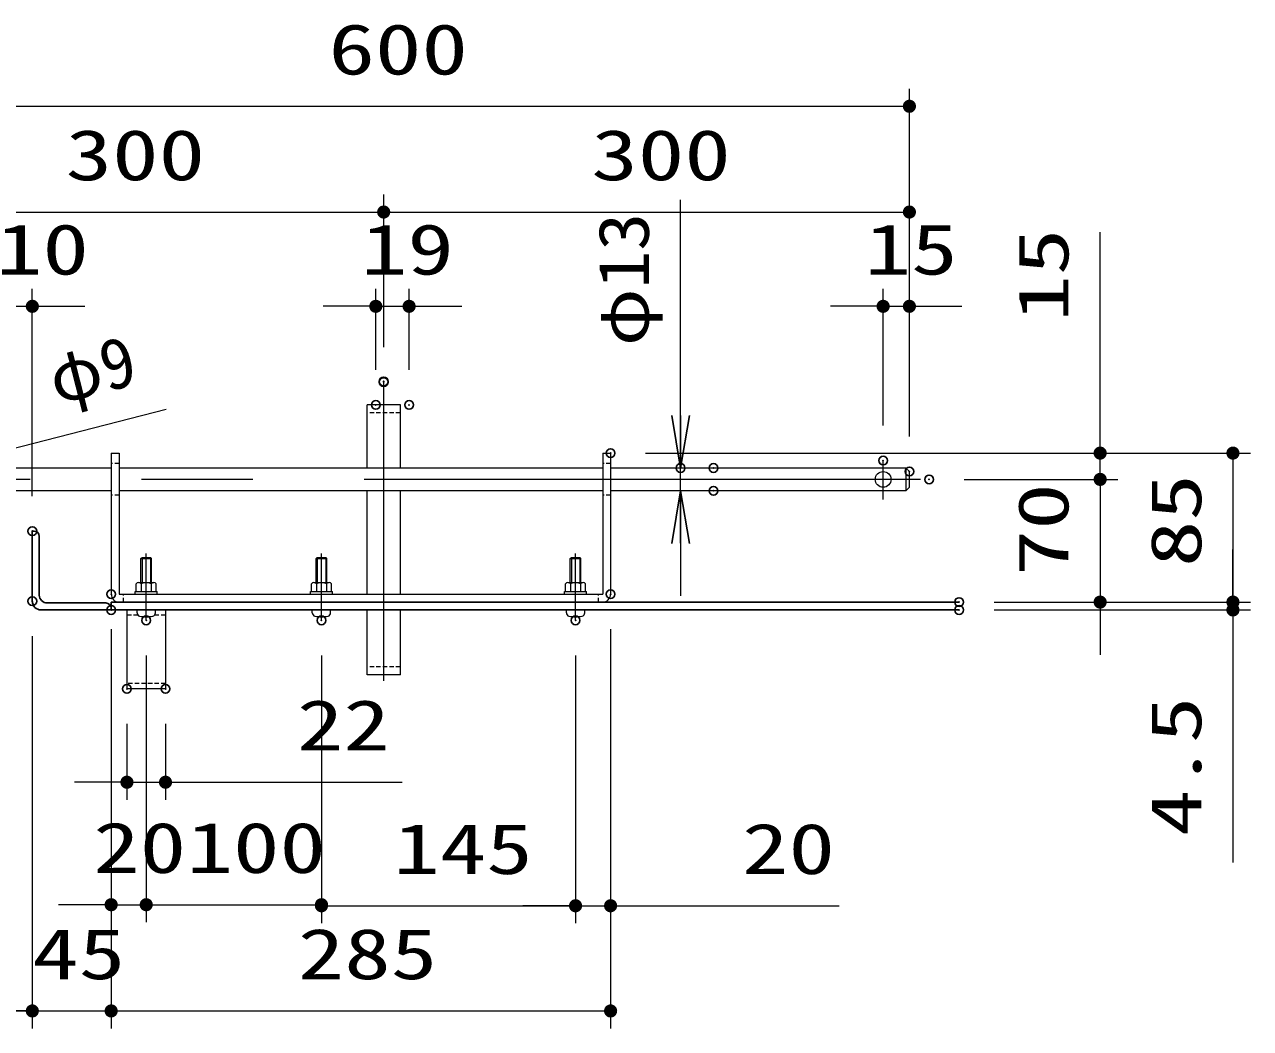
# Model space of a CAD drawing. Units: millimetres, scale not verified, with parts at other scales. Extents: x -5249 to 5251, y -3712 to 3712.
# Drawn here: x -2058 to -658, y -2537 to -1391 of the extents above; entities that cross this region are included whole.
import ezdxf
from ezdxf.enums import TextEntityAlignment as Align

# ---------------------------------------------------------------- set-up
doc = ezdxf.new("R2010")
doc.units = ezdxf.units.MM
doc.header["$LTSCALE"] = 20
doc.header["$PDMODE"] = 32
doc.header["$PDSIZE"] = 10
doc.linetypes.add('USER1', pattern=[0.375, 0.25, -0.125])
doc.linetypes.add('USER2', pattern=[50.8, 31.75, -6.35, 6.35, -6.35])
for name, color, linetype, lineweight in [('0-2_D-STR1', 1, 'Continuous', 25), ('0-4_0', 7, 'Continuous', 25), ('0-5_D-STR-DIM', 7, 'Continuous', 13), ('0-9_D-BMK', 2, 'Continuous', 13), ('0-B_D-STR3', 3, 'Continuous', 13)]:
    doc.layers.add(name, color=color, linetype=linetype, lineweight=lineweight)
doc.layers.add('0-6_Defpoints', color=7, linetype='Continuous')
doc.styles.add('ＭＳ ゴシック', font='')
doc.styles.get('ＭＳ ゴシック').set_extended_font_data('MS Gothic')

# ---------------------------------------------------------------- blocks, each defined once
blk = doc.blocks.new('_DotSmall')
at = {"layer": '0-4_0'}
for points in [[(0, 0), (-2.5, 0), (-2.48, 0.313)], [(0, 0), (-2.48, -0.313), (-2.5, 0)], [(0, 0), (-2.48, 0.313), (-2.421, 0.622)], [(0, 0), (-2.421, -0.622), (-2.48, -0.313)], [(0, 0), (-2.421, 0.622), (-2.324, 0.92)], [(0, 0), (-2.324, -0.92), (-2.421, -0.622)], [(0, 0), (-2.324, 0.92), (-2.191, 1.204)], [(0, 0), (-2.191, -1.204), (-2.324, -0.92)], [(0, 0), (-2.191, 1.204), (-2.023, 1.469)], [(0, 0), (-2.023, -1.469), (-2.191, -1.204)], [(0, 0), (-2.023, 1.469), (-1.822, 1.711)], [(0, 0), (-1.822, -1.711), (-2.023, -1.469)], [(0, 0), (-1.822, 1.711), (-1.594, 1.926)], [(0, 0), (-1.594, -1.926), (-1.822, -1.711)], [(0, 0), (-1.594, 1.926), (-1.34, 2.111)], [(0, 0), (-1.34, -2.111), (-1.594, -1.926)], [(0, 0), (-1.34, 2.111), (-1.064, 2.262)], [(0, 0), (-1.064, -2.262), (-1.34, -2.111)], [(0, 0), (-1.064, 2.262), (-0.773, 2.378)], [(0, 0), (-0.773, -2.378), (-1.064, -2.262)], [(0, 0), (-0.773, 2.378), (-0.468, 2.456)], [(0, 0), (-0.468, -2.456), (-0.773, -2.378)], [(0, 0), (-0.468, 2.456), (-0.157, 2.495)], [(0, 0), (-0.157, -2.495), (-0.468, -2.456)], [(0, 0), (-0.157, 2.495), (0.157, 2.495)], [(0, 0), (0.157, -2.495), (-0.157, -2.495)], [(0, 0), (0.157, 2.495), (0.468, 2.456)], [(0, 0), (0.468, 2.456), (0.773, 2.378)], [(0, 0), (0.773, 2.378), (1.064, 2.262)], [(0, 0), (1.064, 2.262), (1.34, 2.111)], [(0, 0), (1.34, 2.111), (1.594, 1.926)], [(0, 0), (1.594, 1.926), (1.822, 1.711)], [(0, 0), (1.822, 1.711), (2.023, 1.469)], [(0, 0), (2.023, 1.469), (2.191, 1.204)], [(0, 0), (2.191, 1.204), (2.324, 0.92)], [(0, 0), (2.324, 0.92), (2.421, 0.622)], [(0, 0), (2.421, 0.622), (2.48, 0.313)], [(0, 0), (2.48, 0.313), (2.5, 0)], [(0, 0), (0.468, -2.456), (0.157, -2.495)], [(0, 0), (0.773, -2.378), (0.468, -2.456)], [(0, 0), (1.064, -2.262), (0.773, -2.378)], [(0, 0), (1.34, -2.111), (1.064, -2.262)], [(0, 0), (1.594, -1.926), (1.34, -2.111)], [(0, 0), (1.822, -1.711), (1.594, -1.926)], [(0, 0), (2.023, -1.469), (1.822, -1.711)], [(0, 0), (2.191, -1.204), (2.023, -1.469)], [(0, 0), (2.324, -0.92), (2.191, -1.204)], [(0, 0), (2.421, -0.622), (2.324, -0.92)], [(0, 0), (2.48, -0.313), (2.421, -0.622)], [(0, 0), (2.5, 0), (2.48, -0.313)]]:
    blk.add_solid(points, dxfattribs=at)
blk = doc.blocks.new('DARROWS')
at = {"layer": '0-4_0'}
blk.add_line((0, 0), (-19.982, 0), dxfattribs=at)
blk.add_lwpolyline([(-20, -3.333), (0, 0), (-20, 3.333)], dxfattribs=at)

msp = doc.modelspace()

# ---------------------------------------------------------------- linework, layer by layer
at = {"layer": '0-2_D-STR1'}
for p, q in [((-2040.77, -1975.43), (-2040.77, -2042.43)), ((-2031.77, -2051.43), (-1964.77, -2051.43)), ((-991.05, -2050.43), (-1958.77, -2050.43)), ((-1958.77, -2059.43), (-1958.77, -2050.43)), ((-991.05, -2059.43), (-1958.77, -2059.43))]:
    msp.add_line(p, q, dxfattribs=at)
for points in [[(-2048.77, -2049.43), (-2048.77, -1969.43), (-2046.77, -1969.43)], [(-1958.77, -2057.43), (-1958.77, -2059.43), (-2038.77, -2059.43)]]:
    msp.add_lwpolyline(points, dxfattribs=at)
for centre, radius, start, end in [((-2046.77, -1975.43), 6, 0, 90), ((-2031.77, -2042.43), 9, 180, 270), ((-2038.77, -2049.43), 10, 180, 270), ((-1964.77, -2057.43), 6, 0, 90)]:
    msp.add_arc(centre, radius, start, end, dxfattribs=at)
at = {"layer": '0-5_D-STR-DIM'}
for p, q in [((-1047.74, -1861.43), (-1047.74, -1464.66)), ((-2247.74, -1484.66), (-1047.74, -1484.66)), ((-1647.74, -1759.36), (-1647.74, -1585.34)), ((-1647.74, -1758.61), (-1647.74, -1585.34)), ((-1308.89, -1837.43), (-1308.89, -1591.43)), ((-1047.74, -1861.43), (-1047.74, -1585.34)), ((-2247.74, -1605.34), (-1647.74, -1605.34)), ((-1647.74, -1605.34), (-1047.74, -1605.34)), ((-830.03, -1880.43), (-830.03, -1628.43)), ((-2048.77, -1929.43), (-2048.77, -1692.93)), ((-1656.74, -1785.43), (-1656.74, -1692.93)), ((-1618.74, -1785.43), (-1618.74, -1692.93)), ((-1077.74, -1848.97), (-1077.74, -1692.93)), ((-1047.74, -1861.43), (-1047.74, -1692.93)), ((-2068.77, -1712.93), (-2048.77, -1712.93)), ((-2048.77, -1712.93), (-1988.77, -1712.93)), ((-1656.74, -1712.93), (-1716.74, -1712.93)), ((-1656.74, -1712.93), (-1618.74, -1712.93)), ((-1618.74, -1712.93), (-1558.74, -1712.93)), ((-1077.74, -1712.93), (-1137.74, -1712.93)), ((-1077.74, -1712.93), (-1047.74, -1712.93)), ((-1047.74, -1712.93), (-987.74, -1712.93)), ((-1896.13, -1830.66), (-2140.9, -1893.32)), ((-830.03, -1910.43), (-830.03, -1850.43)), ((-1348.77, -1880.43), (-810.03, -1880.43)), ((-1348.77, -1880.43), (-658.47, -1880.43)), ((-830.03, -1910.43), (-830.03, -1880.43)), ((-678.47, -1880.43), (-678.47, -2050.43)), ((-1311.39, -1897.43), (-1348.89, -1897.43)), ((-1308.89, -1923.43), (-1308.89, -1897.43)), ((-985.2, -1910.43), (-810.03, -1910.43)), ((-985.2, -1910.43), (-810.03, -1910.43)), ((-830.03, -1910.43), (-830.03, -1970.43)), ((-830.03, -1910.43), (-830.03, -2050.43)), ((-1311.39, -1923.43), (-1348.89, -1923.43)), ((-1308.89, -1983.43), (-1308.89, -2043.43)), ((-678.47, -2050.43), (-678.47, -1990.43)), ((-951.05, -2050.43), (-810.03, -2050.43)), ((-951.05, -2050.43), (-658.47, -2050.43)), ((-951.05, -2050.43), (-658.47, -2050.43)), ((-830.03, -2050.43), (-830.03, -2110.43)), ((-678.47, -2050.43), (-678.47, -2059.43)), ((-951.05, -2059.43), (-658.47, -2059.43)), ((-678.47, -2059.43), (-678.47, -2347.43)), ((-1958.77, -2081.43), (-1958.77, -2536.98)), ((-1958.77, -2081.43), (-1958.77, -2415.76)), ((-1388.77, -2081.43), (-1388.77, -2536.98)), ((-1388.77, -2081.43), (-1388.77, -2416.96)), ((-2048.77, -2089.43), (-2048.77, -2536.98)), ((-1958.77, -2099.43), (-1958.77, -2536.98)), ((-1918.77, -2111.25), (-1918.77, -2415.76)), ((-1918.77, -2111.25), (-1918.77, -2415.76)), ((-1718.77, -2111.25), (-1718.77, -2415.76)), ((-1718.77, -2111.25), (-1718.77, -2416.96)), ((-1428.77, -2111.25), (-1428.77, -2416.96)), ((-1428.77, -2111.25), (-1428.77, -2416.96)), ((-1940.77, -2189.43), (-1940.77, -2275.99)), ((-1896.77, -2189.43), (-1896.77, -2275.99)), ((-1940.77, -2255.99), (-2000.77, -2255.99)), ((-1940.77, -2255.99), (-1896.77, -2255.99)), ((-1896.77, -2255.99), (-1626.77, -2255.99)), ((-1958.77, -2395.76), (-2018.77, -2395.76)), ((-1958.77, -2395.76), (-1918.77, -2395.76)), ((-1918.77, -2395.76), (-1858.77, -2395.76)), ((-1918.77, -2395.76), (-1718.77, -2395.76)), ((-1718.77, -2396.96), (-1428.77, -2396.96)), ((-1428.77, -2396.96), (-1488.77, -2396.96)), ((-1428.77, -2396.96), (-1388.77, -2396.96)), ((-1388.77, -2396.96), (-1127.77, -2396.96)), ((-2048.77, -2516.98), (-2108.77, -2516.98)), ((-2068.86, -2516.98), (-2008.86, -2516.98)), ((-2048.77, -2516.98), (-1958.77, -2516.98)), ((-1958.77, -2516.98), (-1898.77, -2516.98)), ((-1958.77, -2516.98), (-1388.77, -2516.98))]:
    msp.add_line(p, q, dxfattribs=at)
at = {"layer": '0-6_Defpoints'}
for p in [(-1047.74, -1484.66), (-1647.74, -1605.34), (-1047.74, -1605.34), (-2048.77, -1712.93), (-1618.74, -1712.93), (-1047.74, -1712.93), (-1647.74, -1798.61), (-1647.74, -1799.36), (-1656.74, -1825.43), (-1618.74, -1825.43), (-1388.77, -1880.43), (-1077.74, -1888.97), (-1308.89, -1897.43), (-1271.39, -1897.43), (-1047.74, -1901.43), (-1025.2, -1910.43), (-830.03, -1910.43), (-1271.39, -1923.43), (-2048.77, -1969.43), (-1958.77, -2041.43), (-1388.77, -2041.43), (-2048.77, -2049.43), (-1958.77, -2059.43), (-991.05, -2050.43), (-991.05, -2059.43), (-830.03, -2050.43), (-678.47, -2050.43), (-678.47, -2059.43), (-1918.77, -2071.25), (-1718.77, -2071.25), (-1428.77, -2071.25), (-1940.77, -2149.43), (-1896.77, -2149.43), (-1896.77, -2255.99), (-1918.77, -2395.76), (-1718.77, -2395.76), (-1428.77, -2396.96), (-1388.77, -2396.96), (-1958.77, -2516.98), (-1388.77, -2516.98)]:
    msp.add_point(p, dxfattribs=at)
at = {"layer": '0-9_D-BMK', "linetype": 'USER2'}
for p, q in [((-1647.74, -2140.38), (-1647.74, -1798.61)), ((-1077.74, -1933.41), (-1077.74, -1888.97)), ((-1035.2, -1910.43), (-2258.14, -1910.43)), ((-1918.77, -2071.25), (-1918.77, -1994.84)), ((-1718.77, -2071.25), (-1718.77, -1995.01)), ((-1428.77, -2071.25), (-1428.77, -1995))]:
    msp.add_line(p, q, dxfattribs=at)
at = {"layer": '0-B_D-STR3'}
for p, q in [((-1628.74, -1825.43), (-1666.74, -1825.43)), ((-1666.74, -1897.43), (-1666.74, -1825.43)), ((-1628.74, -1897.43), (-1628.74, -1825.43)), ((-1958.77, -1880.43), (-1958.77, -2041.43)), ((-1958.77, -1880.43), (-1949.77, -1880.43)), ((-1949.77, -1880.43), (-1949.77, -2041.43)), ((-1397.77, -1880.43), (-1397.77, -2041.43)), ((-1397.77, -1880.43), (-1388.77, -1880.43)), ((-1388.77, -1880.43), (-1388.77, -2041.43)), ((-1958.77, -1897.43), (-2158.77, -1897.43)), ((-1397.77, -1897.43), (-1949.77, -1897.43)), ((-1051.74, -1897.43), (-1388.77, -1897.43)), ((-1047.74, -1919.43), (-1047.74, -1901.43)), ((-1958.77, -1923.43), (-2158.77, -1923.43)), ((-1397.77, -1923.43), (-1949.77, -1923.43)), ((-1666.74, -2041.43), (-1666.74, -1923.43)), ((-1628.74, -2041.43), (-1628.74, -1923.43)), ((-1051.74, -1923.43), (-1388.77, -1923.43)), ((-1051.74, -1923.43), (-1047.74, -1919.43)), ((-1924.77, -2000.63), (-1923.57, -1999.43)), ((-1924.77, -2028.23), (-1924.77, -2000.63)), ((-1924.77, -2000.63), (-1912.77, -2000.63)), ((-1923.57, -1999.43), (-1923.57, -2028.23)), ((-1923.57, -1999.43), (-1913.97, -1999.43)), ((-1913.97, -1999.43), (-1913.97, -2028.23)), ((-1913.97, -1999.43), (-1912.77, -2000.63)), ((-1912.77, -2028.23), (-1912.77, -2000.63)), ((-1724.77, -2000.63), (-1723.57, -1999.43)), ((-1724.77, -2028.23), (-1724.77, -2000.63)), ((-1724.77, -2000.63), (-1712.77, -2000.63)), ((-1723.57, -1999.43), (-1723.57, -2028.23)), ((-1723.57, -1999.43), (-1713.97, -1999.43)), ((-1713.97, -1999.43), (-1713.97, -2028.23)), ((-1713.97, -1999.43), (-1712.77, -2000.63)), ((-1712.77, -2028.23), (-1712.77, -2000.63)), ((-1434.77, -2000.63), (-1433.57, -1999.43)), ((-1434.77, -2028.23), (-1434.77, -2000.63)), ((-1434.77, -2000.63), (-1422.77, -2000.63)), ((-1433.57, -1999.43), (-1433.57, -2028.23)), ((-1433.57, -1999.43), (-1423.97, -1999.43)), ((-1423.97, -1999.43), (-1423.97, -2028.23)), ((-1423.97, -1999.43), (-1422.77, -2000.63)), ((-1422.77, -2028.23), (-1422.77, -2000.63)), ((-1927.61, -2028.23), (-1910.01, -2028.23)), ((-1727.61, -2028.23), (-1710.01, -2028.23)), ((-1437.61, -2028.23), (-1420.01, -2028.23)), ((-1949.77, -2041.43), (-1397.77, -2041.43)), ((-1931.27, -2038.23), (-1906.27, -2038.23)), ((-1931.27, -2041.43), (-1931.27, -2038.23)), ((-1930.27, -2038.23), (-1930.27, -2029.43)), ((-1924.52, -2029.43), (-1924.52, -2038.23)), ((-1913.02, -2029.43), (-1913.02, -2038.23)), ((-1907.27, -2038.23), (-1907.27, -2029.43)), ((-1906.27, -2041.43), (-1906.27, -2038.23)), ((-1731.27, -2038.23), (-1706.27, -2038.23)), ((-1731.27, -2041.43), (-1731.27, -2038.23)), ((-1730.27, -2038.23), (-1730.27, -2029.43)), ((-1724.52, -2029.43), (-1724.52, -2038.23)), ((-1713.02, -2029.43), (-1713.02, -2038.23)), ((-1707.27, -2038.23), (-1707.27, -2029.43)), ((-1706.27, -2041.43), (-1706.27, -2038.23)), ((-1441.27, -2038.23), (-1416.27, -2038.23)), ((-1441.27, -2041.43), (-1441.27, -2038.23)), ((-1440.27, -2038.23), (-1440.27, -2029.43)), ((-1434.52, -2029.43), (-1434.52, -2038.23)), ((-1423.02, -2029.43), (-1423.02, -2038.23)), ((-1417.27, -2038.23), (-1417.27, -2029.43)), ((-1416.27, -2041.43), (-1416.27, -2038.23)), ((-1949.77, -2050.43), (-1397.77, -2050.43)), ((-1940.77, -2059.43), (-1940.77, -2149.43)), ((-1929.27, -2062.72), (-1929.27, -2059.43)), ((-1908.27, -2062.72), (-1908.27, -2059.43)), ((-1729.27, -2062.72), (-1729.27, -2059.43)), ((-1708.27, -2062.72), (-1708.27, -2059.43)), ((-1666.74, -2133.43), (-1666.74, -2059.43)), ((-1628.74, -2133.43), (-1628.74, -2059.43)), ((-1439.27, -2062.72), (-1439.27, -2059.43)), ((-1418.27, -2062.72), (-1418.27, -2059.43)), ((-1628.74, -2133.43), (-1666.74, -2133.43))]:
    msp.add_line(p, q, dxfattribs=at)
at = {"layer": '0-B_D-STR3', "linetype": 'USER1'}
for p, q in [((-1628.74, -1834.43), (-1666.74, -1834.43)), ((-1949.77, -1892.43), (-1958.77, -1892.43)), ((-1388.77, -1892.43), (-1397.77, -1892.43)), ((-1949.77, -1928.43), (-1958.77, -1928.43)), ((-1388.77, -1928.43), (-1397.77, -1928.43)), ((-1944.77, -2050.43), (-1944.77, -2041.43)), ((-1402.77, -2050.43), (-1402.77, -2041.43)), ((-1928.14, -2065.43), (-1940.77, -2065.43)), ((-1896.77, -2065.43), (-1909.41, -2065.43)), ((-1628.74, -2124.43), (-1666.74, -2124.43)), ((-1896.77, -2143.43), (-1940.77, -2143.43))]:
    msp.add_line(p, q, dxfattribs=at)
at = {"layer": '0-B_D-STR3'}
for points in [[(-1047.74, -1901.43), (-1051.74, -1897.43), (-1051.74, -1923.43)], [(-1896.77, -2059.43), (-1896.77, -2149.43), (-1940.77, -2149.43)]]:
    msp.add_lwpolyline(points, dxfattribs=at)
msp.add_circle((-1077.74, -1910.43), 9, dxfattribs=at)
for centre, radius, start, end in [((-1927.4, -2032.26), 4.03, 44.49916, 135.50084), ((-1918.77, -2042.61), 14.38, 66.42363, 113.57637), ((-1910.15, -2032.27), 4.04, 44.61546, 135.38454), ((-1727.4, -2032.26), 4.03, 44.49916, 135.50084), ((-1718.77, -2042.61), 14.38, 66.42363, 113.57637), ((-1710.15, -2032.27), 4.04, 44.61546, 135.38454), ((-1437.4, -2032.26), 4.03, 44.49916, 135.50084), ((-1428.77, -2042.61), 14.38, 66.42363, 113.57637), ((-1420.15, -2032.27), 4.04, 44.61546, 135.38454), ((-1949.77, -2041.43), 9, 180, 270), ((-1397.77, -2041.43), 9, 270, 0), ((-1925.47, -2062.72), 3.8, 180, 257.91427), ((-1918.77, -2031.43), 35.8, 257.91427, 282.08573), ((-1912.07, -2062.72), 3.8, 282.08573, 0), ((-1725.47, -2062.72), 3.8, 180, 257.91427), ((-1718.77, -2031.43), 35.8, 257.91427, 282.08573), ((-1712.07, -2062.72), 3.8, 282.08573, 0), ((-1435.47, -2062.72), 3.8, 180, 257.91427), ((-1428.77, -2031.43), 35.8, 257.91427, 282.08573), ((-1422.07, -2062.72), 3.8, 282.08573, 0)]:
    msp.add_arc(centre, radius, start, end, dxfattribs=at)

# ---------------------------------------------------------------- block references
at = {"layer": '0-5_D-STR-DIM', "xscale": 3, "yscale": 3}
for p in [(-1047.74, -1484.66), (-1647.74, -1605.34), (-1047.74, -1605.34), (-1656.74, -1712.93), (-1077.74, -1712.93), (-1940.77, -2255.99), (-1958.77, -2395.76), (-1718.77, -2395.76), (-1428.77, -2396.96), (-1428.77, -2396.96), (-2048.77, -2516.98), (-1388.77, -2516.98)]:
    msp.add_blockref('_DotSmall', p, dxfattribs=at)
for name, p, rotation in [('_DotSmall', (-1647.74, -1605.34), 180), ('_DotSmall', (-2048.77, -1712.93), 180), ('_DotSmall', (-1618.74, -1712.93), 180), ('_DotSmall', (-1047.74, -1712.93), 180), ('DARROWS', (-1308.89, -1897.43), 270), ('_DotSmall', (-830.03, -1880.43), 270), ('_DotSmall', (-678.47, -1880.43), 90), ('_DotSmall', (-830.03, -1910.43), 90), ('_DotSmall', (-830.03, -1910.43), 270), ('DARROWS', (-1308.89, -1923.43), 90), ('_DotSmall', (-830.03, -2050.43), 90), ('_DotSmall', (-678.47, -2050.43), 270), ('_DotSmall', (-678.47, -2050.43), 270), ('_DotSmall', (-678.47, -2059.43), 90), ('_DotSmall', (-1896.77, -2255.99), 180), ('_DotSmall', (-1918.77, -2395.76), 180), ('_DotSmall', (-1918.77, -2395.76), 180), ('_DotSmall', (-1718.77, -2396.96), 180), ('_DotSmall', (-1388.77, -2396.96), 180), ('_DotSmall', (-1958.77, -2516.98), 180), ('_DotSmall', (-1958.77, -2516.98), 180)]:
    msp.add_blockref(name, p, dxfattribs=dict(at, rotation=rotation))

# ---------------------------------------------------------------- texts
at = {"layer": '0-5_D-STR-DIM', "style": 'ＭＳ ゴシック', "width": 1.35}
for s, p in [('600', (-1710.74, -1465.76)), ('300', (-2010.74, -1586.44)), ('300', (-1410.74, -1586.44)), ('10', (-2090.27, -1694.04)), ('19', (-1673.74, -1694.04)), ('15', (-1098.74, -1694.04)), ('22', (-1746.77, -2237.09)), ('20', (-1979.27, -2376.86)), ('100', (-1872.77, -2376.86)), ('145', (-1636.77, -2378.07)), ('20', (-1238.77, -2378.07)), ('45', (-2048.77, -2498.08)), ('285', (-1745.77, -2498.08))]:
    msp.add_text(s, height=57.77, dxfattribs=at).set_placement(p, align=Align.BOTTOM_LEFT)
at = {"layer": '0-5_D-STR-DIM', "style": 'ＭＳ ゴシック'}
for s, height, width, p in [('φ13', 57.73, 1.1, (-1327.79, -1758.23)), ('15', 57.77, 1.35, (-848.92, -1730.43)), ('85', 57.77, 1.35, (-697.37, -2010.43)), ('70', 57.77, 1.35, (-848.92, -2020.93)), ('4.5', 57.77, 1.35, (-697.37, -2317.43))]:
    msp.add_text(s, height=height, rotation=90, dxfattribs=dict(at, width=width)).set_placement(p, align=Align.BOTTOM_LEFT)
msp.add_text('φ9', height=57.73, rotation=14.359, dxfattribs=at).set_placement((-2017.07, -1842.11), align=Align.BOTTOM_LEFT)

doc.saveas('drawing.dxf')
